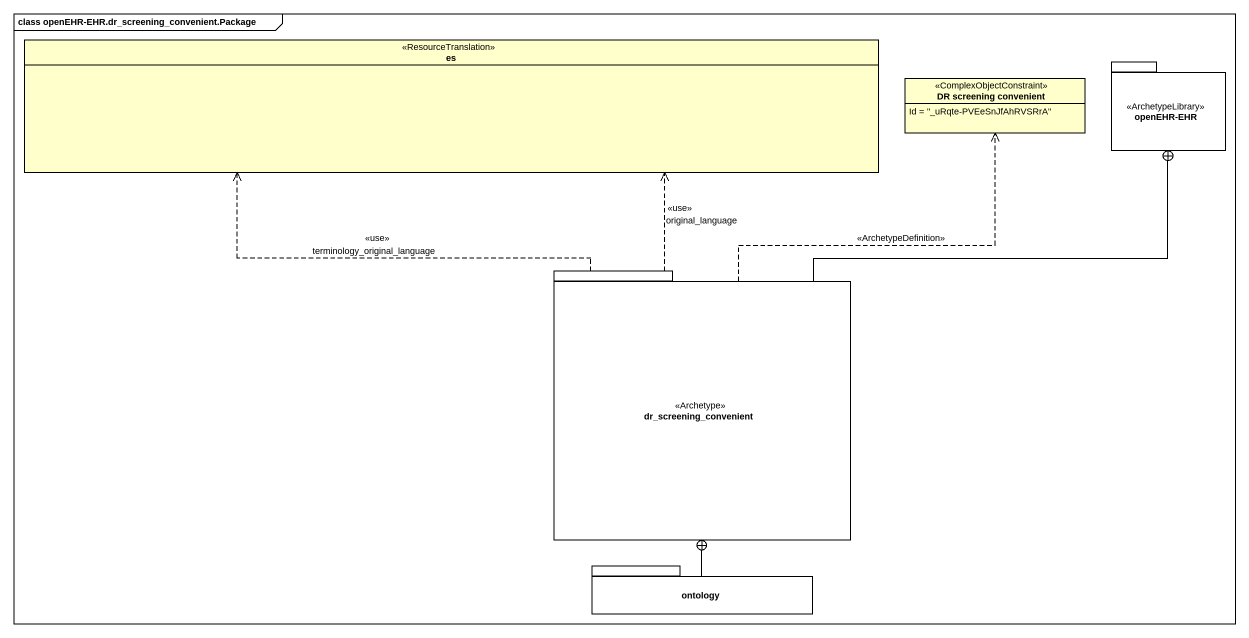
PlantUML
@startuml
mainframe class openEHR-EHR.dr_screening_convenient.Package
hide circle
hide empty members
enum es <<ResourceTranslation>>
class "DR screening convenient" as DR_screening_convenient <<ComplexObjectConstraint>> {
  Id = "_uRqte-PVEeSnJfAhRVSRrA"
}
package "openEHR-EHR" as openEHR_EHR <<ArchetypeLibrary>> {
}
package dr_screening_convenient <<Archetype>> {
}
package ontology {
}
dr_screening_convenient .up.> es : <<use>>\nterminology_original_language
dr_screening_convenient .up.> es : <<use>>\noriginal_language
dr_screening_convenient .up.> DR_screening_convenient : <<ArchetypeDefinition>>
dr_screening_convenient -up-+ openEHR_EHR
ontology -up-+ dr_screening_convenient
@enduml
